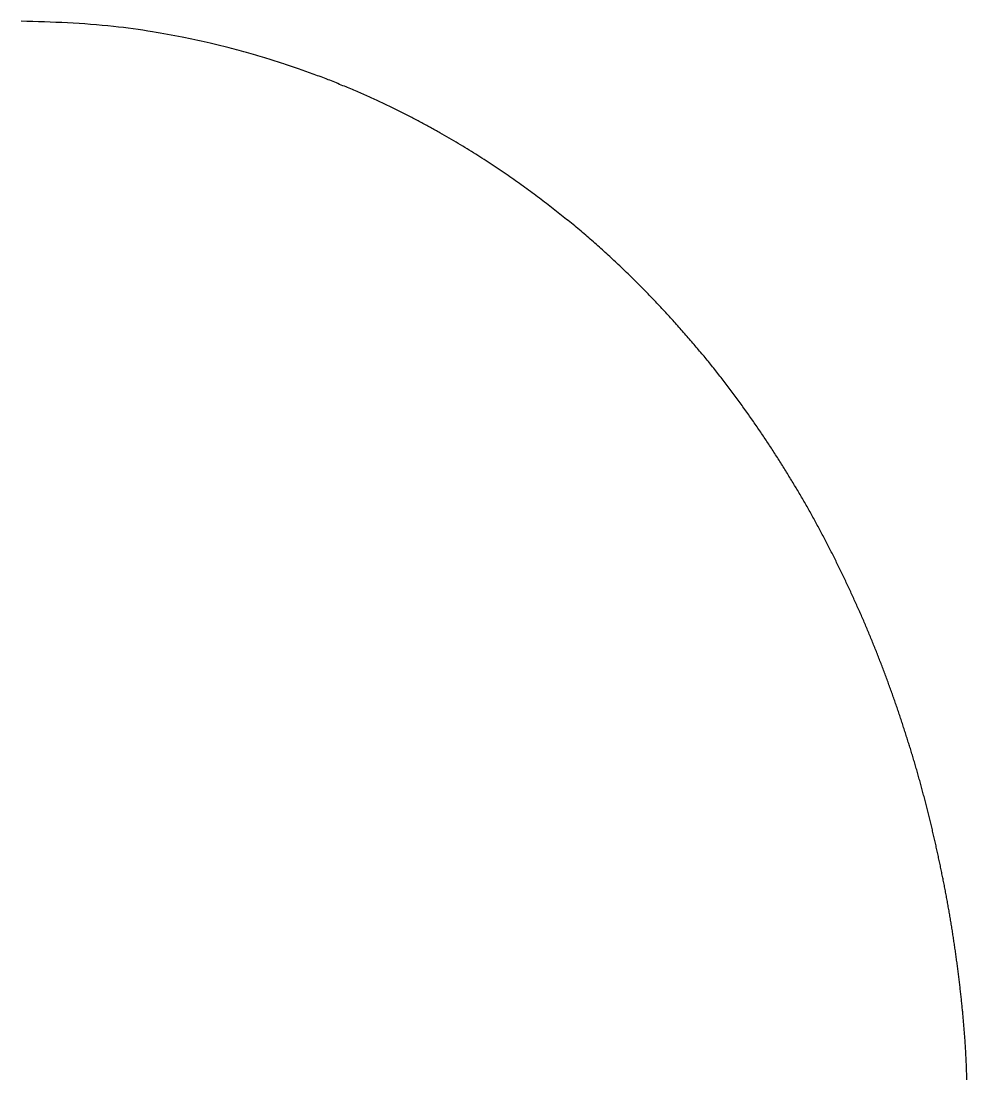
# Model space of a CAD drawing. Header units: metres. Extents: x 0 to 29, y 25 to 57.5.
import ezdxf

# ---------------------------------------------------------------- set-up
doc = ezdxf.new("R2010")
doc.units = ezdxf.units.M

msp = doc.modelspace()

# ---------------------------------------------------------------- linework, layer by layer
msp.add_spline([(29.019, 25), (29.016, 25.163), (29.012, 25.327), (29.005, 25.49), (28.998, 25.653), (28.989, 25.817), (28.98, 25.98), (28.969, 26.143), (28.958, 26.307), (28.945, 26.47), (28.932, 26.633), (28.918, 26.796), (28.904, 26.96), (28.888, 27.123), (28.872, 27.286), (28.856, 27.45), (28.838, 27.613), (28.82, 27.776), (28.801, 27.94), (28.781, 28.103), (28.761, 28.266), (28.74, 28.43), (28.718, 28.593), (28.696, 28.756), (28.673, 28.92), (28.65, 29.083), (28.625, 29.246), (28.6, 29.41), (28.575, 29.573), (28.548, 29.736), (28.522, 29.899), (28.494, 30.063), (28.466, 30.226), (28.437, 30.389), (28.407, 30.553), (28.377, 30.716), (28.346, 30.879), (28.314, 31.043), (28.282, 31.206), (28.249, 31.369), (28.216, 31.533), (28.181, 31.696), (28.146, 31.859), (28.111, 32.023), (28.074, 32.186), (28.037, 32.349), (28, 32.513), (27.961, 32.676), (27.922, 32.839), (27.882, 33.003), (27.842, 33.166), (27.8, 33.329), (27.759, 33.492), (27.716, 33.656), (27.673, 33.819), (27.628, 33.982), (27.584, 34.146), (27.538, 34.309), (27.492, 34.472), (27.445, 34.636), (27.397, 34.799), (27.348, 34.962), (27.299, 35.126), (27.249, 35.289), (27.198, 35.452), (27.146, 35.616), (27.094, 35.779), (27.041, 35.942), (26.987, 36.106), (26.932, 36.269), (26.877, 36.432), (26.82, 36.595), (26.763, 36.759), (26.705, 36.922), (26.646, 37.085), (26.586, 37.249), (26.526, 37.412), (26.464, 37.575), (26.402, 37.739), (26.339, 37.902), (26.275, 38.065), (26.21, 38.229), (26.144, 38.392), (26.078, 38.555), (26.01, 38.719), (25.942, 38.882), (25.872, 39.045), (25.802, 39.209), (25.731, 39.372), (25.658, 39.535), (25.585, 39.698), (25.511, 39.862), (25.436, 40.025), (25.36, 40.188), (25.283, 40.352), (25.205, 40.515), (25.125, 40.678), (25.045, 40.842), (24.964, 41.005), (24.882, 41.168), (24.798, 41.332), (24.714, 41.495), (24.628, 41.658), (24.542, 41.822), (24.454, 41.985), (24.365, 42.148), (24.275, 42.312), (24.184, 42.475), (24.092, 42.638), (23.998, 42.802), (23.903, 42.965), (23.807, 43.128), (23.71, 43.291), (23.612, 43.455), (23.512, 43.618), (23.411, 43.781), (23.309, 43.945), (23.205, 44.108), (23.1, 44.271), (22.994, 44.435), (22.886, 44.598), (22.777, 44.761), (22.666, 44.925), (22.554, 45.088), (22.441, 45.251), (22.326, 45.415), (22.209, 45.578), (22.091, 45.741), (21.971, 45.905), (21.85, 46.068), (21.727, 46.231), (21.603, 46.394), (21.476, 46.558), (21.348, 46.721), (21.219, 46.884), (21.087, 47.048), (20.954, 47.211), (20.819, 47.374), (20.682, 47.538), (20.542, 47.701), (20.401, 47.864), (20.258, 48.028), (20.113, 48.191), (19.966, 48.354), (19.817, 48.518), (19.665, 48.681), (19.511, 48.844), (19.355, 49.008), (19.197, 49.171), (19.036, 49.334), (18.872, 49.497), (18.706, 49.661), (18.537, 49.824), (18.366, 49.987), (18.192, 50.151), (18.015, 50.314), (17.835, 50.477), (17.652, 50.641), (17.465, 50.804), (17.276, 50.967), (17.083, 51.131), (16.887, 51.294), (16.687, 51.457), (16.483, 51.621), (16.276, 51.784), (16.064, 51.947), (15.848, 52.111), (15.628, 52.274), (15.403, 52.437), (15.174, 52.601), (14.94, 52.764), (14.7, 52.927), (14.455, 53.09), (14.204, 53.254), (13.947, 53.417), (13.683, 53.58), (13.413, 53.744), (13.136, 53.907), (12.851, 54.07), (12.557, 54.234), (12.255, 54.397), (11.944, 54.56), (11.622, 54.724), (11.289, 54.887), (10.944, 55.05), (10.586, 55.214), (10.213, 55.377), (9.824, 55.54), (9.416, 55.704), (8.988, 55.867), (8.536, 56.03), (8.055, 56.193), (7.542, 56.357), (6.988, 56.52), (6.383, 56.683), (5.71, 56.847), (4.944, 57.01), (4.032, 57.173), (2.838, 57.337), (0, 57.5)], degree=3)

doc.saveas('drawing.dxf')
